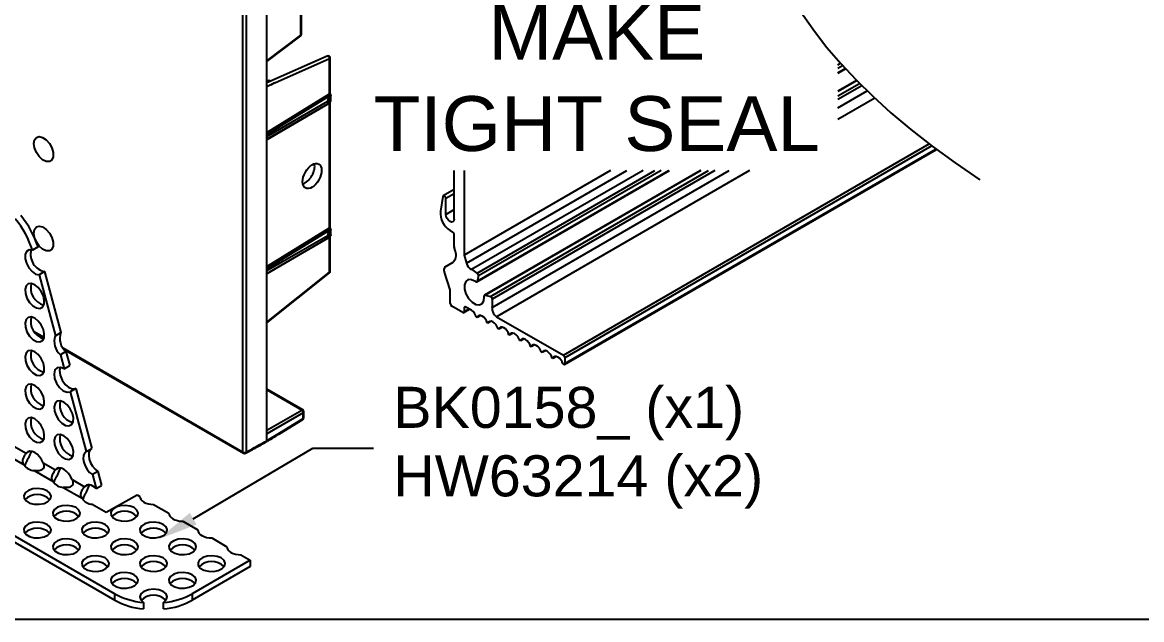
# Model space of a CAD drawing. Extents: x -0.6 to 12.5, y -6.8 to 0.
# Drawn here: x 2.73 to 7.84, y -6.78 to -4.06 of the extents above; entities that cross this region are included whole.
import ezdxf
from ezdxf import colors
from ezdxf.entities.mleader import LeaderData, LeaderLine
from ezdxf.math import Vec2, Vec3

# ---------------------------------------------------------------- set-up
doc = ezdxf.new("R2010")
doc.units = 0
doc.header["$LTSCALE"] = 0.5
doc.header["$MEASUREMENT"] = 0
for name, color, linetype in [('Brackets', 181, 'CONTINUOUS'), ('Dimension', 10, 'CONTINUOUS'), ('End Cap', 92, 'CONTINUOUS'), ('FAB DWG', 221, 'CONTINUOUS'), ('Housing', 150, 'CONTINUOUS')]:
    doc.layers.add(name, color=color, linetype=linetype)
doc.layers.add('Text-Unprinted', color=131, linetype='CONTINUOUS', plot=False)
doc.styles.add('LSAD_Standard', font='arial.ttf')

msp = doc.modelspace()

# ---------------------------------------------------------------- linework, layer by layer
at = {"layer": 'Brackets', "transparency": 16777216}
for p, q in [((2.8054, -5.0845), (2.7801, -5.0992)), ((2.8358, -5.1971), (2.8104, -5.2118)), ((2.8358, -5.1971), (2.91, -5.4752)), ((2.8104, -5.2118), (2.8846, -5.4898)), ((0.9805, -5.411), (3.156, -6.6669)), ((0.9805, -5.4403), (3.156, -6.6962)), ((2.8846, -5.4898), (2.91, -5.4752)), ((2.9332, -5.5621), (2.9078, -5.5767)), ((2.9332, -5.5621), (2.9502, -5.6261)), ((2.9078, -5.5767), (2.9248, -5.6407)), ((2.9248, -5.6407), (2.9502, -5.6261)), ((2.9781, -5.7308), (2.9528, -5.7454)), ((2.9528, -5.7454), (3.0256, -6.0185)), ((2.9781, -5.7308), (3.0509, -6.0038)), ((2.6555, -6.0285), (2.7416, -6.0782)), ((2.6958, -5.993), (2.7521, -6.0255)), ((2.7675, -6.0167), (2.7521, -6.0255)), ((3.0256, -6.0185), (3.0509, -6.0038)), ((2.8284, -6.0695), (2.8847, -6.1021)), ((2.7881, -6.105), (2.8742, -6.1547)), ((2.9001, -6.0932), (2.8847, -6.1021)), ((3.0789, -6.1085), (3.0535, -6.1232)), ((3.0535, -6.1232), (3.0706, -6.1872)), ((3.0789, -6.1085), (3.0959, -6.1725)), ((2.9207, -6.1816), (3.0067, -6.2313)), ((2.961, -6.1461), (3.0173, -6.1786)), ((3.0302, -6.1712), (3.0173, -6.1786)), ((3.0706, -6.1872), (3.0959, -6.1725)), ((3.1159, -6.2943), (3.2576, -6.2153)), ((3.2576, -6.2153), (3.2702, -6.2226)), ((3.0532, -6.2581), (3.1159, -6.2943)), ((3.3334, -6.2591), (3.4028, -6.2992)), ((3.4659, -6.3356), (3.5354, -6.3757)), ((3.5985, -6.4122), (3.668, -6.4523)), ((3.7311, -6.4887), (3.7747, -6.5138)), ((3.7747, -6.5138), (3.5095, -6.6669)), ((3.7747, -6.5138), (3.7747, -6.5432)), ((3.7747, -6.5432), (3.5095, -6.6962)), ((3.156, -6.6962), (3.156, -6.6669)), ((3.5095, -6.6669), (3.5095, -6.6962)), ((3.2869, -6.7067), (3.2869, -6.7361)), ((3.3786, -6.7361), (3.3786, -6.7067))]:
    msp.add_line(p, q, dxfattribs=at)
at = {"layer": 'Brackets', "transparency": 16777216, "flags": 128}
for points in [[(2.7801, -5.0992), (2.765, -5.0983), (2.7535, -5.1052), (2.7471, -5.1191), (2.7467, -5.138), (2.7524, -5.1592), (2.7634, -5.1797), (2.7782, -5.1968), (2.7946, -5.208), (2.8104, -5.2118)], [(2.7903, -5.2568), (2.7743, -5.251), (2.7605, -5.2529), (2.7507, -5.2622), (2.7463, -5.2777), (2.7478, -5.2973), (2.755, -5.3182), (2.767, -5.3378), (2.7822, -5.3533), (2.7984, -5.3627), (2.8135, -5.3646), (2.8255, -5.3589), (2.8328, -5.3463), (2.8343, -5.3285), (2.8298, -5.3079), (2.8201, -5.2873), (2.8062, -5.2695), (2.7903, -5.2568)], [(2.7903, -5.4099), (2.7743, -5.4041), (2.7605, -5.406), (2.7507, -5.4153), (2.7463, -5.4308), (2.7478, -5.4504), (2.755, -5.4713), (2.767, -5.4909), (2.7822, -5.5064), (2.7984, -5.5158), (2.8135, -5.5177), (2.8255, -5.512), (2.8328, -5.4994), (2.8343, -5.4816), (2.8298, -5.461), (2.8201, -5.4404), (2.8062, -5.4226), (2.7903, -5.4099)], [(2.7903, -5.563), (2.7743, -5.5572), (2.7605, -5.5591), (2.7507, -5.5684), (2.7463, -5.5839), (2.7478, -5.6035), (2.755, -5.6244), (2.767, -5.644), (2.7822, -5.6595), (2.7984, -5.6689), (2.8135, -5.6708), (2.8255, -5.6651), (2.8328, -5.6525), (2.8343, -5.6347), (2.8298, -5.6141), (2.8201, -5.5935), (2.8062, -5.5757), (2.7903, -5.563)], [(2.9248, -5.6407), (2.9078, -5.6339), (2.893, -5.6357), (2.8828, -5.6459), (2.8787, -5.6628), (2.8813, -5.684), (2.8903, -5.7062), (2.9042, -5.7261), (2.921, -5.7405), (2.938, -5.7473), (2.9528, -5.7454)], [(2.907, -5.6338), (2.9041, -5.6482), (2.9067, -5.6694), (2.9157, -5.6916), (2.9296, -5.7114), (2.9463, -5.7258), (2.9634, -5.7326), (2.9781, -5.7308)], [(2.7903, -5.7161), (2.7743, -5.7103), (2.7605, -5.7122), (2.7507, -5.7215), (2.7463, -5.737), (2.7478, -5.7566), (2.755, -5.7775), (2.767, -5.7971), (2.7822, -5.8126), (2.7984, -5.822), (2.8135, -5.8239), (2.8255, -5.8182), (2.8328, -5.8056), (2.8343, -5.7878), (2.8298, -5.7672), (2.8201, -5.7466), (2.8062, -5.7288), (2.7903, -5.7161)], [(2.9229, -5.7926), (2.9069, -5.7869), (2.8931, -5.7888), (2.8833, -5.7981), (2.8789, -5.8136), (2.8804, -5.8331), (2.8876, -5.8541), (2.8996, -5.8736), (2.9147, -5.8891), (2.931, -5.8985), (2.9461, -5.9005), (2.9581, -5.8948), (2.9654, -5.8822), (2.9669, -5.8644), (2.9624, -5.8438), (2.9526, -5.8231), (2.9388, -5.8053), (2.9229, -5.7926)], [(2.7903, -5.8692), (2.7743, -5.8634), (2.7605, -5.8653), (2.7507, -5.8746), (2.7463, -5.8901), (2.7478, -5.9097), (2.755, -5.9306), (2.767, -5.9502), (2.7822, -5.9657), (2.7984, -5.9751), (2.8135, -5.977), (2.8255, -5.9713), (2.8328, -5.9587), (2.8343, -5.9409), (2.8298, -5.9203), (2.8201, -5.8997), (2.8062, -5.8819), (2.7903, -5.8692)], [(2.9229, -5.9457), (2.9069, -5.94), (2.8931, -5.9419), (2.8833, -5.9512), (2.8789, -5.9667), (2.8804, -5.9862), (2.8876, -6.0072), (2.8996, -6.0267), (2.9147, -6.0422), (2.931, -6.0516), (2.9461, -6.0536), (2.9581, -6.0479), (2.9654, -6.0353), (2.9669, -6.0175), (2.9624, -5.9969), (2.9526, -5.9762), (2.9388, -5.9584), (2.9229, -5.9457)], [(2.8284, -6.0695), (2.8214, -6.055), (2.8123, -6.0417), (2.8016, -6.0306), (2.7903, -6.0223), (2.7789, -6.0175), (2.7683, -6.0164), (2.7592, -6.0191), (2.7521, -6.0255)], [(3.0256, -6.0185), (3.0174, -6.0254), (3.0125, -6.0364), (3.0113, -6.0506), (3.0139, -6.0668), (3.0201, -6.0835), (3.0293, -6.0994), (3.0408, -6.113), (3.0535, -6.1232)], [(3.0483, -6.0053), (3.0428, -6.0107), (3.0379, -6.0218), (3.0367, -6.036), (3.0393, -6.0521), (3.0455, -6.0689), (3.0547, -6.0847), (3.0661, -6.0983), (3.0789, -6.1085)], [(2.961, -6.1461), (2.954, -6.1316), (2.9448, -6.1183), (2.9342, -6.1071), (2.9229, -6.0988), (2.9115, -6.094), (2.9009, -6.0929), (2.8918, -6.0957), (2.8847, -6.1021)], [(3.0706, -6.1872), (3.0632, -6.1806), (3.0555, -6.1754), (3.0479, -6.1718), (3.0405, -6.1697), (3.0335, -6.1694), (3.0272, -6.1709), (3.0217, -6.1739), (3.0173, -6.1786)], [(2.8466, -6.1975), (2.8277, -6.19), (2.8053, -6.187), (2.7825, -6.1888), (2.7625, -6.1952), (2.7478, -6.2054), (2.7405, -6.218), (2.7416, -6.2313), (2.7508, -6.2434), (2.7671, -6.2528), (2.7881, -6.2581), (2.811, -6.2587), (2.8328, -6.2545), (2.8505, -6.2461), (2.8617, -6.2345), (2.8648, -6.2213), (2.8596, -6.2084), (2.8466, -6.1975)], [(3.2702, -6.2226), (3.2713, -6.2298), (3.2749, -6.2366), (3.2807, -6.243), (3.2885, -6.2485), (3.2981, -6.2531), (3.3091, -6.2564), (3.321, -6.2584), (3.3334, -6.2591)], [(2.9792, -6.274), (2.9602, -6.2665), (2.9379, -6.2635), (2.9151, -6.2653), (2.8951, -6.2718), (2.8804, -6.282), (2.8731, -6.2946), (2.8741, -6.3078), (2.8834, -6.3199), (2.8997, -6.3293), (2.9207, -6.3347), (2.9436, -6.3353), (2.9654, -6.3311), (2.9831, -6.3226), (2.9942, -6.311), (2.9974, -6.2979), (2.9922, -6.285), (2.9792, -6.274)], [(3.2443, -6.274), (3.2254, -6.2665), (3.203, -6.2635), (3.1803, -6.2653), (3.1602, -6.2718), (3.1456, -6.282), (3.1383, -6.2946), (3.1393, -6.3078), (3.1486, -6.3199), (3.1648, -6.3293), (3.1858, -6.3347), (3.2088, -6.3353), (3.2306, -6.3311), (3.2482, -6.3226), (3.2594, -6.311), (3.2626, -6.2979), (3.2573, -6.285), (3.2443, -6.274)], [(3.4028, -6.2992), (3.4039, -6.3063), (3.4075, -6.3132), (3.4133, -6.3195), (3.4211, -6.3251), (3.4307, -6.3296), (3.4417, -6.3329), (3.4536, -6.335), (3.4659, -6.3356)], [(2.8466, -6.3506), (2.8277, -6.3431), (2.8053, -6.34), (2.7825, -6.3419), (2.7625, -6.3483), (2.7478, -6.3585), (2.7405, -6.3711), (2.7416, -6.3843), (2.7508, -6.3965), (2.7671, -6.4058), (2.7881, -6.4112), (2.811, -6.4118), (2.8328, -6.4076), (2.8505, -6.3991), (2.8617, -6.3875), (2.8648, -6.3744), (2.8596, -6.3615), (2.8466, -6.3506)], [(3.1118, -6.3506), (3.0928, -6.3431), (3.0705, -6.34), (3.0477, -6.3419), (3.0276, -6.3483), (3.013, -6.3585), (3.0057, -6.3711), (3.0067, -6.3843), (3.016, -6.3965), (3.0322, -6.4058), (3.0533, -6.4112), (3.0762, -6.4118), (3.098, -6.4076), (3.1157, -6.3991), (3.1268, -6.3875), (3.13, -6.3744), (3.1247, -6.3615), (3.1118, -6.3506)], [(3.3769, -6.3506), (3.358, -6.3431), (3.3356, -6.34), (3.3129, -6.3419), (3.2928, -6.3483), (3.2781, -6.3585), (3.2708, -6.3711), (3.2719, -6.3843), (3.2812, -6.3965), (3.2974, -6.4058), (3.3184, -6.4112), (3.3414, -6.4118), (3.3631, -6.4076), (3.3808, -6.3991), (3.392, -6.3875), (3.3952, -6.3744), (3.3899, -6.3615), (3.3769, -6.3506)], [(3.5354, -6.3757), (3.5365, -6.3829), (3.54, -6.3897), (3.5458, -6.3961), (3.5537, -6.4016), (3.5633, -6.4061), (3.5743, -6.4095), (3.5862, -6.4115), (3.5985, -6.4122)], [(2.9792, -6.4271), (2.9602, -6.4196), (2.9379, -6.4166), (2.9151, -6.4184), (2.8951, -6.4249), (2.8804, -6.4351), (2.8731, -6.4476), (2.8741, -6.4609), (2.8834, -6.473), (2.8997, -6.4824), (2.9207, -6.4877), (2.9436, -6.4884), (2.9654, -6.4841), (2.9831, -6.4757), (2.9942, -6.4641), (2.9974, -6.451), (2.9922, -6.438), (2.9792, -6.4271)], [(3.2443, -6.4271), (3.2254, -6.4196), (3.203, -6.4166), (3.1803, -6.4184), (3.1602, -6.4249), (3.1456, -6.4351), (3.1383, -6.4476), (3.1393, -6.4609), (3.1486, -6.473), (3.1648, -6.4824), (3.1858, -6.4877), (3.2088, -6.4884), (3.2306, -6.4841), (3.2482, -6.4757), (3.2594, -6.4641), (3.2626, -6.451), (3.2573, -6.438), (3.2443, -6.4271)], [(3.5095, -6.4271), (3.4906, -6.4196), (3.4682, -6.4166), (3.4455, -6.4184), (3.4254, -6.4249), (3.4107, -6.4351), (3.4034, -6.4476), (3.4045, -6.4609), (3.4138, -6.473), (3.43, -6.4824), (3.451, -6.4877), (3.474, -6.4884), (3.4957, -6.4841), (3.5134, -6.4757), (3.5246, -6.4641), (3.5278, -6.451), (3.5225, -6.438), (3.5095, -6.4271)], [(3.668, -6.4523), (3.6691, -6.4594), (3.6726, -6.4663), (3.6784, -6.4726), (3.6863, -6.4781), (3.6959, -6.4827), (3.7069, -6.486), (3.7188, -6.4881), (3.7311, -6.4887)], [(3.1118, -6.5036), (3.0928, -6.4962), (3.0705, -6.4931), (3.0477, -6.4949), (3.0276, -6.5014), (3.013, -6.5116), (3.0057, -6.5242), (3.0067, -6.5374), (3.016, -6.5495), (3.0322, -6.5589), (3.0533, -6.5643), (3.0762, -6.5649), (3.098, -6.5607), (3.1157, -6.5522), (3.1268, -6.5406), (3.13, -6.5275), (3.1247, -6.5146), (3.1118, -6.5036)], [(3.3769, -6.5036), (3.358, -6.4962), (3.3356, -6.4931), (3.3129, -6.4949), (3.2928, -6.5014), (3.2781, -6.5116), (3.2708, -6.5242), (3.2719, -6.5374), (3.2812, -6.5495), (3.2974, -6.5589), (3.3184, -6.5643), (3.3414, -6.5649), (3.3631, -6.5607), (3.3808, -6.5522), (3.392, -6.5406), (3.3952, -6.5275), (3.3899, -6.5146), (3.3769, -6.5036)], [(3.6421, -6.5036), (3.6231, -6.4962), (3.6008, -6.4931), (3.578, -6.4949), (3.558, -6.5014), (3.5433, -6.5116), (3.536, -6.5242), (3.5371, -6.5374), (3.5463, -6.5495), (3.5626, -6.5589), (3.5836, -6.5643), (3.6065, -6.5649), (3.6283, -6.5607), (3.646, -6.5522), (3.6572, -6.5406), (3.6603, -6.5275), (3.6551, -6.5146), (3.6421, -6.5036)], [(3.2443, -6.5802), (3.2254, -6.5727), (3.203, -6.5697), (3.1803, -6.5715), (3.1602, -6.5779), (3.1456, -6.5881), (3.1383, -6.6007), (3.1393, -6.614), (3.1486, -6.6261), (3.1648, -6.6355), (3.1858, -6.6408), (3.2088, -6.6414), (3.2306, -6.6372), (3.2482, -6.6287), (3.2594, -6.6172), (3.2626, -6.604), (3.2573, -6.5911), (3.2443, -6.5802)], [(3.5095, -6.5802), (3.4906, -6.5727), (3.4682, -6.5697), (3.4455, -6.5715), (3.4254, -6.5779), (3.4107, -6.5881), (3.4034, -6.6007), (3.4045, -6.614), (3.4138, -6.6261), (3.43, -6.6355), (3.451, -6.6408), (3.474, -6.6414), (3.4957, -6.6372), (3.5134, -6.6287), (3.5246, -6.6172), (3.5278, -6.604), (3.5225, -6.5911), (3.5095, -6.5802)], [(3.3786, -6.7067), (3.3912, -6.695), (3.3952, -6.6813), (3.39, -6.6678), (3.3764, -6.6564), (3.3563, -6.6488), (3.3327, -6.6462), (3.3092, -6.6488), (3.2891, -6.6564), (3.2755, -6.6678), (3.2703, -6.6813), (3.2743, -6.695), (3.2869, -6.7067)]]:
    msp.add_lwpolyline(points, dxfattribs=at)
at = {"layer": 'Brackets', "transparency": 16777216}
for centre, radius, start, end in [((2.4022, -5.2131), 0.4232, 17.6797, 39.8817), ((2.3768, -5.2277), 0.4232, 17.6797, 39.8817), ((2.8517, -5.1187), 0.08, 165.6284, 258.5599), ((2.8535, -5.2713), 0.0816, 165.5959, 254.3987), ((2.8535, -5.4244), 0.0816, 165.5959, 254.3987), ((2.9579, -5.5168), 0.0782, 159.8146, 230.0484), ((2.9833, -5.5021), 0.0782, 159.8146, 230.0484), ((2.8535, -5.5775), 0.0816, 165.5959, 254.3987), ((2.8535, -5.7306), 0.0816, 165.5959, 254.3987), ((2.9861, -5.8072), 0.0816, 165.5959, 254.3987), ((2.8535, -5.8837), 0.0816, 165.5959, 254.3987), ((2.9861, -5.9603), 0.0816, 165.5959, 254.3987), ((2.7899, -6.0482), 0.0569, 211.8214, 268.184), ((2.9225, -6.1248), 0.0569, 211.8214, 268.184), ((2.8024, -6.2952), 0.0811, 45.2372, 134.7628), ((3.055, -6.2013), 0.0569, 211.8214, 268.184), ((2.935, -6.3718), 0.0811, 45.2372, 134.7628), ((3.2002, -6.3718), 0.0811, 45.2372, 134.7628), ((2.8024, -6.4483), 0.0811, 45.2372, 134.7628), ((3.0676, -6.4483), 0.0811, 45.2372, 134.7628), ((3.3327, -6.4483), 0.0811, 45.2372, 134.7628), ((2.935, -6.5249), 0.0811, 45.2372, 134.7628), ((3.2002, -6.5249), 0.0811, 45.2372, 134.7628), ((3.4653, -6.5249), 0.0811, 45.2372, 134.7628), ((3.0676, -6.6014), 0.0811, 45.2372, 134.7628), ((3.3327, -6.6014), 0.0811, 45.2372, 134.7628), ((3.5979, -6.6014), 0.0811, 45.2372, 134.7628), ((3.2002, -6.6779), 0.0811, 45.2372, 134.7628), ((3.4653, -6.6779), 0.0811, 45.2372, 134.7628), ((3.3174, -6.3712), 0.3369, 241.3652, 264.7979), ((3.3327, -6.7555), 0.0818, 45.7275, 134.2725), ((3.348, -6.3712), 0.3369, 275.2021, 298.6348), ((3.3174, -6.4005), 0.3369, 241.3652, 264.7979), ((3.348, -6.4005), 0.3369, 275.2021, 298.6348)]:
    msp.add_arc(centre, radius, start, end, dxfattribs=at)
for points, knots in [([(2.7416, -6.0782), (2.7393, -6.0743), (2.736, -6.0687), (2.7359, -6.0592), (2.7374, -6.0522), (2.7403, -6.0449), (2.7441, -6.0377), (2.7483, -6.0308), (2.7508, -6.0274), (2.7521, -6.0255)], [0, 0, 0, 0, 0.28993, 0.408037, 0.51552, 0.620506, 0.731668, 0.856396, 1, 1, 1, 1]), ([(2.7458, -6.0834), (2.7463, -6.0818), (2.7482, -6.0765), (2.7532, -6.0662), (2.7597, -6.0528), (2.7666, -6.0386), (2.772, -6.0263), (2.7743, -6.02), (2.775, -6.0177)], [0, 0, 0, 0, 0.081456, 0.261623, 0.451756, 0.656134, 0.878211, 1, 1, 1, 1]), ([(2.8284, -6.0695), (2.8297, -6.0724), (2.8321, -6.0778), (2.8328, -6.0862), (2.8308, -6.0936), (2.8261, -6.0996), (2.8191, -6.1038), (2.8062, -6.1072), (2.7957, -6.106), (2.7881, -6.105)], [0, 0, 0, 0, 0.12992, 0.242037, 0.343623, 0.444264, 0.553789, 0.679972, 1, 1, 1, 1]), ([(2.8742, -6.1547), (2.8719, -6.1508), (2.8686, -6.1453), (2.8685, -6.1357), (2.87, -6.1287), (2.8729, -6.1214), (2.8766, -6.1142), (2.8809, -6.1073), (2.8834, -6.1039), (2.8847, -6.1021)], [0, 0, 0, 0, 0.28993, 0.408037, 0.51552, 0.620506, 0.731668, 0.856396, 1, 1, 1, 1]), ([(2.8783, -6.16), (2.8789, -6.1583), (2.8808, -6.1531), (2.8858, -6.1428), (2.8923, -6.1294), (2.8992, -6.1151), (2.9046, -6.1029), (2.9068, -6.0965), (2.9076, -6.0943)], [0, 0, 0, 0, 0.081456, 0.261623, 0.451756, 0.656134, 0.878211, 1, 1, 1, 1]), ([(2.961, -6.1461), (2.9623, -6.149), (2.9647, -6.1543), (2.9654, -6.1627), (2.9634, -6.1701), (2.9587, -6.1761), (2.9517, -6.1803), (2.9388, -6.1838), (2.9282, -6.1825), (2.9207, -6.1816)], [0, 0, 0, 0, 0.12992, 0.242037, 0.343623, 0.444264, 0.553789, 0.679972, 1, 1, 1, 1]), ([(3.0067, -6.2313), (3.0044, -6.2273), (3.0012, -6.2218), (3.0011, -6.2123), (3.0026, -6.2052), (3.0055, -6.198), (3.0092, -6.1908), (3.0135, -6.1839), (3.016, -6.1804), (3.0173, -6.1786)], [0, 0, 0, 0, 0.28993, 0.408037, 0.51552, 0.620506, 0.731668, 0.856396, 1, 1, 1, 1]), ([(3.0109, -6.2365), (3.0115, -6.2349), (3.0134, -6.2296), (3.0183, -6.2193), (3.0249, -6.2059), (3.0318, -6.1916), (3.0373, -6.1793), (3.0395, -6.1729), (3.0403, -6.1705)], [0, 0, 0, 0, 0.081071, 0.260387, 0.449621, 0.653033, 0.874061, 1, 1, 1, 1])]:
    msp.add_open_spline(points, degree=3, knots=knots, dxfattribs=at)
at = {"layer": 'Dimension', "transparency": 16777216}
msp.add_open_spline([(5.9726, -0.9238), (6.3331, -1.4621), (6.0941, -2.7067), (5.855, -3.9512), (7.1053, -4.7786)], degree=3, knots=[0.309511, 0.309511, 0.309511, 0.309511, 1, 2, 2, 2, 2], dxfattribs=at)
at = {"layer": 'End Cap', "transparency": 16777216}
for p, q in [((3.8493, -5.9372), (3.8493, -2.8135)), ((3.7412, -6.0204), (3.7412, -2.8677)), ((3.7552, -2.8678), (3.7552, -6.0205)), ((4.0048, -4.1178), (4.0048, -3.9155)), ((4.0076, -4.1138), (4.0076, -3.9115)), ((3.8493, -4.235), (4.0048, -4.1178)), ((3.8493, -4.2381), (4.0051, -4.1206)), ((4.1256, -4.2136), (3.8493, -4.3357)), ((4.1368, -4.2267), (3.8866, -4.3373)), ((4.1368, -4.3855), (4.1368, -4.2267)), ((4.1396, -4.3815), (4.1396, -4.2227)), ((3.8545, -4.3264), (3.8493, -4.3291)), ((3.8593, -4.327), (3.8493, -4.3323)), ((3.8613, -4.3281), (3.8593, -4.327)), ((3.8644, -4.3267), (3.8642, -4.3265)), ((3.8644, -4.3267), (3.8645, -4.3267)), ((3.8682, -4.3454), (3.8866, -4.3348)), ((3.8863, -4.3346), (3.8866, -4.3348)), ((3.8866, -4.3348), (3.8866, -4.3373)), ((3.8682, -4.3454), (3.8493, -4.3538)), ((3.8493, -4.5619), (4.1368, -4.3855)), ((4.1425, -4.4158), (4.1425, -4.393)), ((4.1348, -4.3965), (3.8493, -4.5717)), ((3.8493, -4.5803), (4.128, -4.4194)), ((4.1368, -4.428), (3.8493, -4.5954)), ((3.8493, -4.5933), (4.1287, -4.432)), ((4.128, -4.4194), (4.1348, -4.3965)), ((4.1306, -4.4306), (4.1374, -4.4242)), ((4.1402, -4.402), (4.1334, -4.4249)), ((4.1334, -4.4249), (4.1402, -4.4184)), ((4.1368, -4.9979), (4.1368, -4.428)), ((4.1394, -4.423), (4.1382, -4.4239)), ((4.1396, -4.9939), (4.1396, -4.424)), ((4.1422, -4.4173), (4.1422, -4.3945)), ((3.8493, -5.1743), (4.1368, -4.9979)), ((4.1422, -5.0297), (4.1422, -5.0069)), ((4.1425, -5.0304), (4.1425, -5.0054)), ((4.1348, -5.0089), (3.8493, -5.1841)), ((3.8493, -5.1927), (4.128, -5.0318)), ((4.1368, -5.0404), (3.8493, -5.2078)), ((3.8493, -5.2057), (4.1287, -5.0444)), ((4.128, -5.0318), (4.1348, -5.0089)), ((4.1306, -5.043), (4.1374, -5.0366)), ((4.1402, -5.0144), (4.1334, -5.0373)), ((4.1334, -5.0373), (4.1402, -5.0309)), ((4.1368, -5.1995), (4.1368, -5.0404)), ((4.1396, -5.1955), (4.1396, -5.0364)), ((4.1425, -5.0304), (4.1424, -5.0313)), ((3.8493, -5.4275), (4.1368, -5.1995)), ((3.8493, -5.4305), (4.1359, -5.2033)), ((2.7846, -5.4682), (2.8331, -5.4962)), ((2.7885, -5.4738), (2.8328, -5.4994)), ((2.9182, -5.5453), (3.7412, -6.0204)), ((2.9225, -5.5512), (3.7433, -6.025)), ((4.014, -5.8282), (3.8493, -5.7332)), ((4.0091, -5.8287), (3.8493, -5.7364)), ((3.8493, -5.9209), (4.0091, -5.8287)), ((4.0162, -5.8409), (3.8493, -5.9372)), ((3.908, -5.9369), (4.0142, -5.8712)), ((3.9099, -5.9324), (4.0162, -5.8667)), ((4.0162, -5.8667), (4.0162, -5.8409)), ((4.019, -5.8627), (4.019, -5.8369)), ((3.8493, -5.9693), (3.8493, -5.9372)), ((3.753, -6.0252), (3.7843, -6.0083)), ((3.7552, -6.0205), (3.7865, -6.0037))]:
    msp.add_line(p, q, dxfattribs=at)
at = {"layer": 'End Cap', "transparency": 16777216, "flags": 128}
for points in [[(4.1368, -4.2267), (4.1367, -4.2234), (4.1357, -4.22), (4.1338, -4.217), (4.1315, -4.2147), (4.1289, -4.2134), (4.1264, -4.2133), (4.1256, -4.2136)], [(4.1425, -4.393), (4.1424, -4.3938), (4.1422, -4.3945)], [(4.1287, -4.432), (4.1292, -4.4317), (4.1301, -4.4306), (4.1306, -4.4292), (4.1308, -4.4274), (4.1306, -4.4255), (4.1301, -4.4234), (4.1292, -4.4213), (4.128, -4.4194)], [(4.1422, -4.4173), (4.1424, -4.4165), (4.1425, -4.4158)], [(2.7864, -4.6126), (2.7894, -4.5959), (2.798, -4.5849), (2.8109, -4.5811), (2.8266, -4.5849), (2.8427, -4.596), (2.8573, -4.6128), (2.8682, -4.6329), (2.8741, -4.6538), (2.8741, -4.6726), (2.8682, -4.6867), (2.8573, -4.6942), (2.8427, -4.6942), (2.8266, -4.6866), (2.8109, -4.6724), (2.798, -4.6536), (2.7894, -4.6328), (2.7864, -4.6126)], [(2.7864, -5.0209), (2.7894, -5.0042), (2.798, -4.9931), (2.8109, -4.9893), (2.8266, -4.9932), (2.8427, -5.0043), (2.8573, -5.021), (2.8682, -5.0412), (2.8741, -5.0621), (2.8741, -5.0808), (2.8682, -5.0949), (2.8573, -5.1025), (2.8427, -5.1025), (2.8266, -5.0948), (2.8109, -5.0807), (2.798, -5.0619), (2.7894, -5.041), (2.7864, -5.0209)], [(4.1425, -5.0054), (4.1424, -5.0062), (4.1422, -5.0069)], [(4.1287, -5.0444), (4.1292, -5.0441), (4.1301, -5.043), (4.1306, -5.0416), (4.1308, -5.0398), (4.1306, -5.0379), (4.1301, -5.0358), (4.1292, -5.0337), (4.128, -5.0318)], [(4.1359, -5.2033), (4.1368, -5.2018), (4.1368, -5.1995)]]:
    msp.add_lwpolyline(points, dxfattribs=at)
at = {"layer": 'End Cap', "transparency": 16777216}
for centre, radius, start, end in [((3.9976, -4.1138), 0.01, 306.891, 0), ((4.1296, -4.2227), 0.01, 0, 113.8443), ((4.1347, -4.2222), 0.00495, 295.3879, 354.638), ((3.8592, -4.3352), 0.01, 60.0027, 118.2656), ((3.8564, -4.3309), 0.00494, 53.6019, 112.9652), ((3.8621, -4.331), 0.0049, 65.0233, 124.941), ((3.8648, -4.3232), 0.00602, 234.7607, 262.5776), ((4.1347, -4.381), 0.00495, 295.3879, 354.638), ((4.1359, -4.3849), 0.00676, 289.4116, 325.9319), ((4.1357, -4.3985), 0.00764, 31.7761, 70.7864), ((4.1325, -4.393), 0.01, 0, 25.4301), ((4.1249, -4.4277), 0.00892, 18.8581, 69.7412), ((4.1237, -4.4234), 0.01, 299.9973, 313.3517), ((4.1243, -4.424), 0.00911, 313.5557, 354.8185), ((4.1317, -4.4049), 0.00892, 18.8581, 69.7412), ((4.1347, -4.4235), 0.00495, 295.3901, 354.6131), ((4.1311, -4.4176), 0.00911, 313.5557, 354.8185), ((4.1323, -4.4159), 0.00998, 306.2617, 352.0508), ((4.1325, -4.4158), 0.01, 313.488, 0), ((4.1347, -4.9934), 0.00495, 295.3879, 354.638), ((4.1359, -4.9973), 0.00676, 289.4116, 325.9319), ((4.1357, -5.0109), 0.00764, 31.7761, 70.7864), ((4.1325, -5.0054), 0.01, 0, 25.4301), ((4.1249, -5.0401), 0.00892, 18.8581, 69.7412), ((4.1237, -5.0358), 0.01, 299.9973, 313.3517), ((4.1243, -5.0364), 0.00911, 313.5557, 354.8185), ((4.1317, -5.0173), 0.00892, 18.8581, 69.7412), ((4.1347, -5.0359), 0.00495, 295.3902, 354.6118), ((4.1311, -5.03), 0.00911, 313.5557, 354.8185), ((4.1296, -5.1955), 0.01, 308.4138, 0), ((4.1347, -5.195), 0.00495, 295.3879, 354.638), ((4.0119, -5.8327), 0.00495, 65.3602, 124.6041), ((4.0013, -5.8413), 0.0149, 1.7215, 58.2785), ((4.009, -5.8369), 0.01, 0, 60.0027), ((4.009, -5.8627), 0.01, 301.7291, 0), ((4.0113, -5.8673), 0.00494, 307.033, 6.4015), ((4.0141, -5.8364), 0.00495, 295.3879, 354.638), ((4.0141, -5.8623), 0.00495, 295.3879, 354.638), ((3.905, -5.933), 0.00494, 307.0039, 6.404), ((3.7483, -6.0067), 0.0154, 242.6565, 296.7662), ((3.7461, -6.021), 0.00494, 173.763, 234.9248), ((3.7483, -6.0163), 0.01, 240.0027, 298.2656), ((3.7502, -6.021), 0.00501, 303.6566, 5.5302), ((3.7815, -6.0041), 0.00501, 303.6566, 5.5302)]:
    msp.add_arc(centre, radius, start, end, dxfattribs=at)
for centre, major_axis, ratio, start_param, end_param in [((3.8005, -4.3763), (0.1224, 0.0697), 0.100237, 0.994874, 1.104514), ((3.861, -4.3414), (0.0612, 0.0348), 0.100237, 4.77332, 5.080249), ((4.124, -4.4018), (0.0174, 0.0208), 0.197703, 5.129636, 5.398158), ((4.1438, -4.3897), (-0.00477, 0.0088), 0.574367, 0.800429, 1.448322), ((4.1438, -4.4322), (-0.00497, 0.00868), 0.559977, 0.139434, 0.787326), ((4.1337, -4.4033), (0.0091, 0.0285), 0.195013, 4.819739, 5.088261), ((4.1337, -4.4452), (0.009, 0.0278), 0.203621, 0.088417, 0.356939), ((4.0236, -4.7416), (0.0321, 0.0536), 0.587369, 3.727373, 5.750379), ((4.124, -5.0142), (0.0174, 0.0208), 0.197703, 5.129636, 5.398158), ((4.1438, -5.0021), (-0.00477, 0.0088), 0.574367, 0.800429, 1.448322), ((4.1337, -5.0157), (0.0091, 0.0285), 0.195013, 4.819739, 5.088261), ((4.1438, -5.0446), (-0.00497, 0.00868), 0.559977, 0.139434, 0.787326), ((4.1337, -5.0576), (0.009, 0.0278), 0.203621, 0.088417, 0.356939), ((3.8492, -1.8948), (2.5612, 4.283), 0.587369, 3.918493, 3.935981), ((3.8494, -1.8947), (2.4305, 4.3585), 0.567218, 3.918447, 3.935936)]:
    msp.add_ellipse(centre, major_axis=major_axis, ratio=ratio, start_param=start_param, end_param=end_param, dxfattribs=at)
msp.add_ellipse((4.0568, -4.7608), major_axis=(0.0304, 0.0546), ratio=0.567218, dxfattribs=at)
for points, knots in [([(4.0037, -4.1216), (4.004, -4.1213), (4.0046, -4.1208), (4.0049, -4.1193), (4.0049, -4.1183), (4.0048, -4.1178)], [0, 0, 0, 0, 0.392671, 0.689099, 1, 1, 1, 1]), ([(4.0076, -4.1138), (4.0075, -4.1145), (4.0073, -4.116), (4.0056, -4.1172), (4.0048, -4.1178)], [0, 0, 0, 0, 0.494386, 1, 1, 1, 1]), ([(3.8613, -4.3281), (3.8618, -4.3279), (3.8628, -4.3275), (3.8635, -4.3271), (3.8638, -4.3269), (3.8642, -4.3267), (3.8643, -4.3267), (3.8644, -4.3267)], [0, 0, 0, 0, 0.209044, 0.504588, 0.555507, 0.610654, 1, 1, 1, 1]), ([(3.8675, -4.3276), (3.8675, -4.3276), (3.8669, -4.3276), (3.8654, -4.3273), (3.8645, -4.3266), (3.8642, -4.3264)], [0, 0, 0, 0, 0.042589, 0.692082, 1, 1, 1, 1]), ([(4.1415, -4.3887), (4.1412, -4.388), (4.1404, -4.3862), (4.1397, -4.3835), (4.1397, -4.3821), (4.1396, -4.3815)], [0, 0, 0, 0, 0.253446, 0.693627, 1, 1, 1, 1]), ([(4.1396, -4.424), (4.1397, -4.4236), (4.1397, -4.4227), (4.1398, -4.4226), (4.1398, -4.4225)], [0, 0, 0, 0, 0.416279, 1, 1, 1, 1]), ([(4.1415, -5.0011), (4.1412, -5.0004), (4.1404, -4.9986), (4.1397, -4.9959), (4.1397, -4.9945), (4.1396, -4.9939)], [0, 0, 0, 0, 0.253446, 0.693627, 1, 1, 1, 1]), ([(4.1424, -5.0313), (4.1419, -5.0323), (4.1409, -5.0343), (4.1391, -5.0357), (4.1382, -5.0363), (4.1382, -5.0364)], [0, 0, 0, 0, 0.516727, 0.980694, 1, 1, 1, 1]), ([(4.1396, -5.0364), (4.1397, -5.0359), (4.1398, -5.035), (4.1398, -5.035), (4.1398, -5.035)], [0, 0, 0, 0, 0.541196, 1, 1, 1, 1]), ([(4.1422, -5.0297), (4.1422, -5.0297), (4.1423, -5.0302), (4.1424, -5.0308), (4.1424, -5.0313)], [0, 0, 0, 0, 0.04087, 1, 1, 1, 1]), ([(3.7843, -6.0083), (3.7896, -6.0055), (3.8107, -5.9941), (3.8318, -5.9824), (3.8476, -5.9736)], [0, 0, 0, 0, 0.250002, 1, 1, 1, 1]), ([(3.8469, -5.9741), (3.852, -5.971), (3.8724, -5.9588), (3.8927, -5.9463), (3.908, -5.9369)], [0, 0, 0, 0, 0.250002, 1, 1, 1, 1]), ([(3.8493, -5.9693), (3.8492, -5.9701), (3.8491, -5.9719), (3.8482, -5.9734), (3.8474, -5.9737), (3.8471, -5.9738)], [0, 0, 0, 0, 0.425063, 0.850125, 1, 1, 1, 1])]:
    msp.add_open_spline(points, degree=3, knots=knots, dxfattribs=at)
at = {"layer": 'Housing', "transparency": 16777216}
for p, q in [((6.4567, -4.2534), (6.4688, -4.2464)), ((6.4787, -4.2574), (6.4567, -4.27)), ((6.4567, -4.2904), (6.4908, -4.2707)), ((6.4567, -4.2919), (6.4917, -4.2717)), ((6.5418, -4.3244), (6.4567, -4.3735)), ((6.5427, -4.3254), (6.4567, -4.375)), ((6.4567, -4.3954), (6.5555, -4.3384)), ((6.5661, -4.3489), (6.4567, -4.412)), ((6.4567, -4.4495), (6.5901, -4.3725)), ((6.6254, -4.4061), (6.4567, -4.5034)), ((5.2038, -5.5785), (6.8737, -4.6145)), ((5.2088, -5.6201), (6.9071, -4.6397)), ((6.8859, -4.6238), (5.2109, -5.5908)), ((5.2109, -5.6156), (6.9045, -4.6378)), ((4.7053, -4.9576), (4.7053, -4.7359)), ((4.7512, -4.7359), (4.7512, -5.1214)), ((5.4191, -4.7359), (4.7512, -5.1214)), ((4.7612, -5.1588), (5.4938, -4.7359)), ((5.5673, -4.7359), (4.7842, -5.1879)), ((4.8081, -5.2437), (5.6877, -4.7359)), ((4.8099, -5.2411), (5.685, -4.7359)), ((4.8107, -5.2036), (5.6209, -4.7359)), ((5.6498, -4.7359), (4.8164, -5.217)), ((5.829, -4.7359), (4.8434, -5.3048)), ((5.8317, -4.7359), (4.8466, -5.3046)), ((4.8706, -5.311), (5.8669, -4.7359)), ((4.8784, -5.3606), (5.9606, -4.7359)), ((5.8957, -4.7359), (4.8794, -5.3226)), ((6.054, -4.7359), (4.8991, -5.4026)), ((4.7053, -4.8223), (4.6556, -4.851)), ((4.7053, -4.842), (4.6677, -4.8637)), ((4.6537, -4.8542), (4.6424, -4.9215)), ((4.6677, -4.9359), (4.6677, -4.8637)), ((4.6677, -4.9359), (4.7053, -4.9142)), ((4.6877, -5.0099), (4.6982, -5.016)), ((4.7053, -5.0829), (4.7053, -5.0283)), ((4.7108, -5.1051), (4.7057, -5.0859)), ((4.6648, -5.175), (4.7001, -5.1546)), ((4.7512, -5.1214), (4.7612, -5.1588)), ((4.6869, -5.2806), (4.6606, -5.2002)), ((4.8164, -5.217), (4.8099, -5.2411)), ((4.6876, -5.3425), (4.6876, -5.2845)), ((4.8466, -5.3046), (4.8706, -5.311)), ((4.7442, -5.3833), (4.6947, -5.3548)), ((4.7583, -5.3585), (4.7512, -5.3626)), ((4.7512, -5.3626), (4.7512, -5.3793)), ((4.7838, -5.3732), (4.7583, -5.3585)), ((4.7492, -5.3838), (4.7757, -5.3685)), ((4.7512, -5.3793), (4.7727, -5.3668)), ((4.8097, -5.4061), (4.8067, -5.4044)), ((4.8254, -5.397), (4.8097, -5.4061)), ((4.8991, -5.4026), (5.2038, -5.5785)), ((4.8592, -5.4329), (4.8562, -5.4312)), ((4.8749, -5.4238), (4.8592, -5.4329)), ((4.9086, -5.4597), (4.9056, -5.458)), ((4.9243, -5.4506), (4.9086, -5.4597)), ((4.958, -5.4865), (4.9551, -5.4848)), ((4.9738, -5.4774), (4.958, -5.4865)), ((5.0075, -5.5133), (5.0045, -5.5116)), ((5.0232, -5.5042), (5.0075, -5.5133)), ((5.0569, -5.54), (5.054, -5.5384)), ((5.0727, -5.531), (5.0569, -5.54)), ((5.1064, -5.5668), (5.1034, -5.5652)), ((5.1221, -5.5578), (5.1064, -5.5668)), ((5.1558, -5.5936), (5.1529, -5.592)), ((5.1716, -5.5846), (5.1558, -5.5936)), ((5.204, -5.6198), (5.2023, -5.6188)), ((5.2109, -5.5908), (5.2109, -5.6156))]:
    msp.add_line(p, q, dxfattribs=at)
at = {"layer": 'Housing', "transparency": 16777216, "flags": 128}
for points in [[(4.6677, -4.8637), (4.6672, -4.8605), (4.6659, -4.8571), (4.6638, -4.8541), (4.6613, -4.8518), (4.6587, -4.8506), (4.6563, -4.8507), (4.6546, -4.8519), (4.6537, -4.8542)], [(4.7053, -4.9576), (4.7038, -4.9651), (4.6998, -4.9698), (4.6937, -4.9709), (4.6865, -4.9684), (4.6793, -4.9626), (4.6732, -4.9544), (4.6691, -4.945), (4.6677, -4.9359)], [(4.8022, -5.2426), (4.785, -5.234), (4.7696, -5.2336), (4.7579, -5.2415), (4.7519, -5.2566), (4.7523, -5.2766), (4.759, -5.2988), (4.7711, -5.3198), (4.7869, -5.3367), (4.8041, -5.3471), (4.8202, -5.3493), (4.8329, -5.3432), (4.8403, -5.3296), (4.8414, -5.3105)], [(4.8022, -5.2426), (4.8035, -5.2434), (4.8047, -5.2439), (4.8059, -5.2441), (4.807, -5.2441), (4.808, -5.2437), (4.8088, -5.2431), (4.8095, -5.2422), (4.8099, -5.2411)], [(4.8466, -5.3046), (4.8454, -5.3044), (4.8443, -5.3045), (4.8433, -5.3049), (4.8425, -5.3056), (4.8419, -5.3065), (4.8415, -5.3077), (4.8413, -5.309), (4.8414, -5.3105)], [(4.8562, -5.4312), (4.8524, -5.4216), (4.8468, -5.4125), (4.8399, -5.405), (4.8325, -5.3996), (4.8251, -5.3969), (4.8184, -5.3971), (4.8131, -5.4003), (4.8097, -5.4061)], [(4.9056, -5.458), (4.9018, -5.4484), (4.8962, -5.4393), (4.8894, -5.4318), (4.8819, -5.4264), (4.8745, -5.4237), (4.8679, -5.4239), (4.8626, -5.4271), (4.8592, -5.4329)], [(4.9551, -5.4848), (4.9513, -5.4752), (4.9457, -5.4661), (4.9388, -5.4586), (4.9313, -5.4532), (4.9239, -5.4505), (4.9173, -5.4507), (4.912, -5.4539), (4.9086, -5.4597)], [(5.0045, -5.5116), (5.0007, -5.502), (4.9951, -5.4929), (4.9883, -5.4854), (4.9808, -5.48), (4.9734, -5.4773), (4.9667, -5.4775), (4.9615, -5.4807), (4.958, -5.4865)], [(5.054, -5.5384), (5.0501, -5.5287), (5.0445, -5.5197), (5.0377, -5.5122), (5.0302, -5.5068), (5.0228, -5.5041), (5.0162, -5.5043), (5.0109, -5.5075), (5.0075, -5.5133)], [(5.1034, -5.5652), (5.0996, -5.5555), (5.094, -5.5465), (5.0871, -5.539), (5.0797, -5.5336), (5.0723, -5.5309), (5.0656, -5.5311), (5.0604, -5.5343), (5.0569, -5.54)], [(5.1529, -5.592), (5.149, -5.5823), (5.1434, -5.5733), (5.1366, -5.5658), (5.1291, -5.5604), (5.1217, -5.5577), (5.1151, -5.5579), (5.1098, -5.5611), (5.1064, -5.5668)], [(5.2023, -5.6188), (5.1985, -5.6091), (5.1929, -5.6001), (5.186, -5.5926), (5.1786, -5.5872), (5.1712, -5.5845), (5.1645, -5.5847), (5.1592, -5.5879), (5.1558, -5.5936)]]:
    msp.add_lwpolyline(points, dxfattribs=at)
at = {"layer": 'Housing', "transparency": 16777216}
for centre, radius, start, end in [((4.7386, -4.9281), 0.0965, 176.1145, 238.1019), ((4.6899, -5.029), 0.0154, 2.6055, 57.3945), ((4.6715, -5.1225), 0.043, 311.7023, 23.9301), ((4.7172, -5.0828), 0.0119, 180.5722, 195.4036), ((4.8046, -5.1482), 0.0447, 193.7529, 242.8622), ((4.6793, -5.1904), 0.0211, 133.2543, 207.733), ((4.7401, -5.2928), 0.1138, 51.6486, 67.193), ((4.802, -5.2152), 0.0145, 352.6485, 52.9203), ((4.6751, -5.2847), 0.0125, 0.8303, 18.7806), ((4.865, -5.3244), 0.0145, 7.0784, 67.3532), ((4.7029, -5.3418), 0.0154, 182.6055, 237.3945), ((4.7555, -5.3619), 0.00437, 50.7967, 189.214), ((4.922, -5.3653), 0.0439, 173.9315, 238.4302), ((4.774, -5.3388), 0.1067, 348.2132, 8.7494), ((4.7469, -5.38), 0.00437, 230.7967, 9.214), ((4.7541, -5.4191), 0.0546, 15.5516, 57.138), ((5.1955, -5.5915), 0.0154, 2.6055, 57.3945), ((5.2066, -5.6163), 0.00433, 233.429, 9.6122)]:
    msp.add_arc(centre, radius, start, end, dxfattribs=at)
at = {"layer": 'Text-Unprinted', "ltscale": 0.5, "transparency": 16777216}
msp.add_lwpolyline([(0, 0), (12.5096, 0), (12.5096, -6.7848), (0, -6.7848)], close=True, dxfattribs=at)

# ---------------------------------------------------------------- texts
at = {"layer": 'FAB DWG', "transparency": 16777216, "insert": (5.3564, -4.315), "char_height": 0.25, "attachment_point": 5, "style": 'LSAD_Standard'}
msp.add_mtext_dynamic_manual_height_columns('\\A1;MAKE TIGHT SEAL', width=2.034107, gutter_width=16.875, heights=[0], dxfattribs=at)

# ---------------------------------------------------------------- leaders
at = {"layer": 'FAB DWG', "ltscale": 0.5, "transparency": 16777216}
ml = msp.add_multileader_mtext('Standard', dxfattribs=at)
ml.set_content('\\A1;BK0158_ (x1)\\PHW63214 (x2)', color=256, style='LSAD_Standard')
ml.set_leader_properties()
ml.build(insert=Vec2(0, 0))
ml.multileader.update_dxf_attribs({"text_left_attachment_type": 2, "dogleg_length": 0.36, "arrow_head_size": 0.1875})
ctx = ml.context
ctx.base_point, ctx.char_height, ctx.arrow_head_size, ctx.landing_gap_size, ctx.plane_origin = Vec3(4.3373, -6.0033), 0.1875, 0.1875, 0.09, Vec3(4.9082, 9.3528)
ctx.left_attachment = 2
notes = []
notes.append((ctx, [(0, (1, 1, 0), (4.0601, -6.0033), (1, 0), 0.2772, [(0, [(3.3524, -6.4194)], 0, [])])]))
ctx.mtext.insert, ctx.mtext.width, ctx.mtext.defined_height, ctx.mtext.flow_direction = Vec3(4.4273, -5.7225), 1.904564, 0.4885, 5
for ctx, leaders in notes:
    for number, flags, end, landing, length, lines in leaders:
        leader = LeaderData()
        leader.index, (leader.has_last_leader_line, leader.has_dogleg_vector, leader.attachment_direction) = number, flags
        leader.last_leader_point, leader.dogleg_vector, leader.dogleg_length = Vec3(end), Vec3(landing), length
        for number, points, colour, breaks in lines:
            line = LeaderLine()
            line.index, line.vertices, line.color, line.breaks = number, Vec3.list(points), colors.encode_raw_color(colour), breaks
            leader.lines.append(line)
        ctx.leaders.append(leader)

doc.saveas('drawing.dxf')
